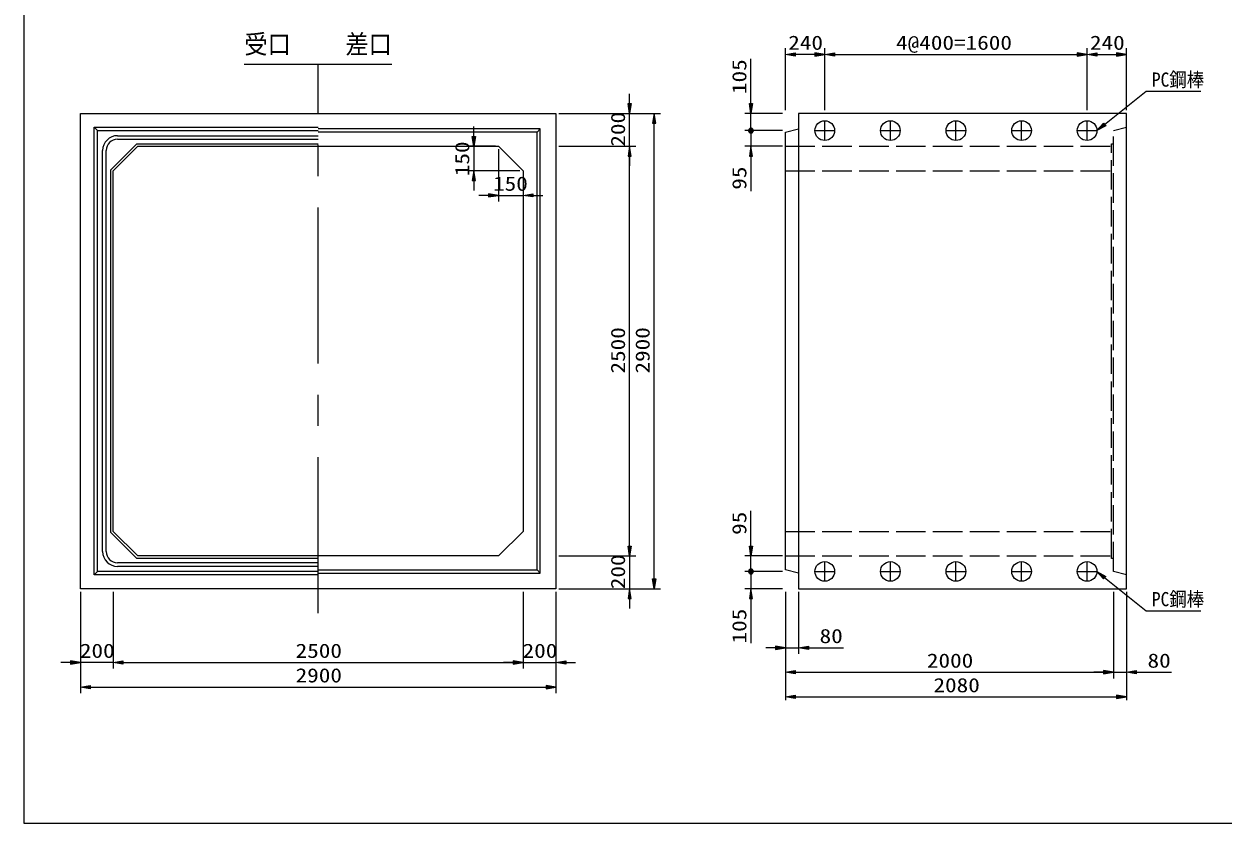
# Model space of a CAD drawing. Units: millimetres on the paper. Extents: x 18 to 410, y 10 to 287.
# Drawn here: x 18 to 261.8, y 10 to 172.5 of the extents above; entities that cross this region are included whole.
import ezdxf
from ezdxf.enums import TextEntityAlignment as Align

# ---------------------------------------------------------------- set-up
doc = ezdxf.new("R2010")
doc.units = ezdxf.units.MM
doc.linetypes.add('DASHED', pattern=[7.5, 6, -1.5])
doc.linetypes.add('USER1', pattern=[50.8, 31.75, -6.35, 6.35, -6.35])
for name, color, linetype, lineweight in [('0_7', 7, 'Continuous', 13), ('Layer1', 3, 'Continuous', 13), ('Layer2', 6, 'USER1', 13), ('Layer3', 7, 'Continuous', 13), ('Layer4', 4, 'DASHED', 13), ('Layer7', 9, 'Continuous', 13)]:
    doc.layers.add(name, color=color, linetype=linetype, lineweight=lineweight)
doc.styles.add('ＭＳ ゴシック', font='')
doc.styles.get('ＭＳ ゴシック').set_extended_font_data('MS Gothic')

msp = doc.modelspace()

# ---------------------------------------------------------------- hatches: boundary and pattern name
at = {"layer": 'Layer1'}
for points in [[(174.792, 166.658), (174.792, 165.992), (172.792, 166.325)], [(178.792, 166.658), (178.792, 165.992), (180.792, 166.325)], [(182.792, 166.658), (182.792, 165.992), (180.792, 166.325)], [(232.125, 166.658), (232.125, 165.992), (234.125, 166.325)], [(236.125, 166.658), (236.125, 165.992), (234.125, 166.325)], [(240.125, 166.658), (240.125, 165.992), (242.125, 166.325)], [(140.792, 156.325), (141.458, 156.325), (141.125, 154.325)], [(165.458, 156.325), (166.125, 156.325), (165.792, 154.325)], [(145.792, 152.325), (146.458, 152.325), (146.125, 154.325)], [(165.822, 151.307), (165.732, 151.301), (165.672, 151.29), (165.615, 151.271), (165.56, 151.246), (165.51, 151.213), (165.463, 151.175), (165.422, 151.131), (165.386, 151.082), (165.357, 151.029), (165.335, 150.973), (165.32, 150.915), (165.313, 150.855), (165.313, 150.795), (165.32, 150.735), (165.335, 150.677), (165.357, 150.621), (165.386, 150.568), (165.422, 150.519), (165.463, 150.475), (165.51, 150.437), (165.56, 150.404), (165.615, 150.379), (165.672, 150.36), (165.761, 150.343), (165.792, 150.345), (165.792, 150.825)], [(165.822, 151.307), (165.732, 151.301), (165.672, 151.29), (165.615, 151.271), (165.56, 151.246), (165.51, 151.213), (165.463, 151.175), (165.422, 151.131), (165.386, 151.082), (165.357, 151.029), (165.335, 150.973), (165.32, 150.915), (165.313, 150.855), (165.313, 150.795), (165.32, 150.735), (165.335, 150.677), (165.357, 150.621), (165.386, 150.568), (165.422, 150.519), (165.463, 150.475), (165.51, 150.437), (165.56, 150.404), (165.615, 150.379), (165.672, 150.36), (165.761, 150.343), (165.792, 150.345), (165.792, 150.825)], [(165.761, 150.343), (165.852, 150.349), (165.911, 150.36), (165.968, 150.379), (166.023, 150.404), (166.074, 150.437), (166.12, 150.475), (166.162, 150.519), (166.197, 150.568), (166.226, 150.621), (166.248, 150.677), (166.263, 150.735), (166.271, 150.795), (166.271, 150.855), (166.263, 150.915), (166.248, 150.973), (166.226, 151.029), (166.197, 151.082), (166.162, 151.131), (166.12, 151.175), (166.074, 151.213), (166.023, 151.246), (165.968, 151.271), (165.911, 151.29), (165.822, 151.307), (165.792, 151.305), (165.792, 150.825)], [(165.761, 150.343), (165.852, 150.349), (165.911, 150.36), (165.968, 150.379), (166.023, 150.404), (166.074, 150.437), (166.12, 150.475), (166.162, 150.519), (166.197, 150.568), (166.226, 150.621), (166.248, 150.677), (166.263, 150.735), (166.271, 150.795), (166.271, 150.855), (166.263, 150.915), (166.248, 150.973), (166.226, 151.029), (166.197, 151.082), (166.162, 151.131), (166.12, 151.175), (166.074, 151.213), (166.023, 151.246), (165.968, 151.271), (165.911, 151.29), (165.822, 151.307), (165.792, 151.305), (165.792, 150.825)], [(237.895, 151.814), (236.125, 150.825), (237.479, 152.335)], [(109.125, 149.658), (109.792, 149.658), (109.458, 147.658)], [(140.792, 145.658), (141.458, 145.658), (141.125, 147.658)], [(140.792, 145.658), (141.458, 145.658), (141.125, 147.658)], [(165.458, 145.658), (166.125, 145.658), (165.792, 147.658)], [(109.125, 140.658), (109.792, 140.658), (109.458, 142.658)], [(112.458, 137.992), (112.458, 137.325), (114.458, 137.658)], [(121.458, 137.992), (121.458, 137.325), (119.458, 137.658)], [(140.792, 66.325), (141.458, 66.325), (141.125, 64.325)], [(140.792, 66.325), (141.458, 66.325), (141.125, 64.325)], [(165.458, 66.325), (166.125, 66.325), (165.792, 64.325)], [(165.822, 61.64), (165.732, 61.635), (165.672, 61.623), (165.615, 61.605), (165.56, 61.579), (165.51, 61.547), (165.463, 61.508), (165.422, 61.464), (165.386, 61.416), (165.357, 61.363), (165.335, 61.307), (165.32, 61.248), (165.313, 61.188), (165.313, 61.128), (165.32, 61.068), (165.335, 61.01), (165.357, 60.954), (165.386, 60.901), (165.422, 60.852), (165.463, 60.808), (165.51, 60.77), (165.56, 60.738), (165.615, 60.712), (165.672, 60.693), (165.761, 60.676), (165.792, 60.678), (165.792, 61.158)], [(165.822, 61.64), (165.732, 61.635), (165.672, 61.623), (165.615, 61.605), (165.56, 61.579), (165.51, 61.547), (165.463, 61.508), (165.422, 61.464), (165.386, 61.416), (165.357, 61.363), (165.335, 61.307), (165.32, 61.248), (165.313, 61.188), (165.313, 61.128), (165.32, 61.068), (165.335, 61.01), (165.357, 60.954), (165.386, 60.901), (165.422, 60.852), (165.463, 60.808), (165.51, 60.77), (165.56, 60.738), (165.615, 60.712), (165.672, 60.693), (165.761, 60.676), (165.792, 60.678), (165.792, 61.158)], [(165.761, 60.676), (165.852, 60.682), (165.911, 60.693), (165.968, 60.712), (166.023, 60.738), (166.074, 60.77), (166.12, 60.808), (166.162, 60.852), (166.197, 60.901), (166.226, 60.954), (166.248, 61.01), (166.263, 61.068), (166.271, 61.128), (166.271, 61.188), (166.263, 61.248), (166.248, 61.307), (166.226, 61.363), (166.197, 61.416), (166.162, 61.464), (166.12, 61.508), (166.074, 61.547), (166.023, 61.579), (165.968, 61.605), (165.911, 61.623), (165.822, 61.64), (165.792, 61.638), (165.792, 61.158)], [(165.761, 60.676), (165.852, 60.682), (165.911, 60.693), (165.968, 60.712), (166.023, 60.738), (166.074, 60.77), (166.12, 60.808), (166.162, 60.852), (166.197, 60.901), (166.226, 60.954), (166.248, 61.01), (166.263, 61.068), (166.271, 61.128), (166.271, 61.188), (166.263, 61.248), (166.248, 61.307), (166.226, 61.363), (166.197, 61.416), (166.162, 61.464), (166.12, 61.508), (166.074, 61.547), (166.023, 61.579), (165.968, 61.605), (165.911, 61.623), (165.822, 61.64), (165.792, 61.638), (165.792, 61.158)], [(237.479, 59.649), (236.125, 61.158), (237.895, 60.169)], [(145.792, 59.658), (146.458, 59.658), (146.125, 57.658)], [(140.792, 55.658), (141.458, 55.658), (141.125, 57.658)], [(165.458, 55.658), (166.125, 55.658), (165.792, 57.658)], [(170.792, 45.992), (170.792, 45.325), (172.792, 45.658)], [(177.458, 45.992), (177.458, 45.325), (175.458, 45.658)], [(27.458, 42.992), (27.458, 42.325), (29.458, 42.658)], [(38.125, 42.992), (38.125, 42.325), (36.125, 42.658)], [(38.125, 42.992), (38.125, 42.325), (36.125, 42.658)], [(117.458, 42.992), (117.458, 42.325), (119.458, 42.658)], [(117.458, 42.992), (117.458, 42.325), (119.458, 42.658)], [(128.125, 42.992), (128.125, 42.325), (126.125, 42.658)], [(174.792, 40.992), (174.792, 40.325), (172.792, 40.658)], [(237.458, 40.992), (237.458, 40.325), (239.458, 40.658)], [(237.458, 40.992), (237.458, 40.325), (239.458, 40.658)], [(244.125, 40.992), (244.125, 40.325), (242.125, 40.658)], [(31.458, 37.992), (31.458, 37.325), (29.458, 37.658)], [(124.125, 37.992), (124.125, 37.325), (126.125, 37.658)], [(174.792, 35.992), (174.792, 35.325), (172.792, 35.658)], [(240.125, 35.992), (240.125, 35.325), (242.125, 35.658)]]:
    msp.add_hatch(color=256, dxfattribs=at).paths.add_polyline_path(points)

# ---------------------------------------------------------------- linework, layer by layer
at = {"layer": '0_7'}
for p, q in [((18, 287), (18, 10)), ((18, 10), (410, 10))]:
    msp.add_line(p, q, dxfattribs=at)
at = {"layer": 'Layer1'}
for p, q in [((172.792, 154.95), (172.792, 167.575)), ((178.792, 166.325), (174.792, 166.325)), ((180.792, 154.95), (180.792, 167.575)), ((180.792, 154.95), (180.792, 167.575)), ((182.792, 166.325), (232.125, 166.325)), ((234.125, 154.95), (234.125, 167.575)), ((234.125, 154.95), (234.125, 167.575)), ((236.125, 166.325), (240.125, 166.325)), ((242.125, 154.95), (242.125, 167.575)), ((165.792, 156.325), (165.792, 165.404)), ((237.687, 152.074), (246.125, 158.825)), ((246.125, 158.825), (247.125, 158.825)), ((247.125, 158.825), (257.213, 158.825)), ((141.125, 156.325), (141.125, 158.325)), ((126.75, 154.325), (142.375, 154.325)), ((126.75, 154.325), (147.375, 154.325)), ((141.125, 147.658), (141.125, 154.325)), ((172.167, 154.325), (164.542, 154.325)), ((165.792, 152.825), (165.792, 154.825)), ((165.792, 150.825), (165.792, 154.325)), ((109.458, 149.658), (109.458, 151.658)), ((146.125, 59.658), (146.125, 152.325)), ((165.792, 150.825), (165.792, 152.825)), ((172.167, 150.825), (164.542, 150.825)), ((172.167, 150.825), (164.542, 150.825)), ((165.792, 150.825), (165.792, 147.658)), ((165.792, 150.825), (165.792, 148.825)), ((165.792, 148.825), (165.792, 146.825)), ((113.833, 147.658), (108.208, 147.658)), ((109.458, 147.658), (109.458, 142.658)), ((114.458, 147.033), (114.458, 136.408)), ((126.75, 147.658), (142.375, 147.658)), ((126.75, 147.658), (142.375, 147.658)), ((172.167, 147.658), (164.542, 147.658)), ((141.125, 145.658), (141.125, 143.658)), ((141.125, 66.325), (141.125, 145.658)), ((165.792, 145.658), (165.792, 138.523)), ((118.833, 142.658), (108.208, 142.658)), ((119.458, 142.033), (119.458, 136.408)), ((109.458, 140.658), (109.458, 138.658)), ((112.458, 137.658), (110.458, 137.658)), ((114.458, 137.658), (119.458, 137.658)), ((121.458, 137.658), (123.458, 137.658)), ((165.792, 66.325), (165.792, 73.461)), ((141.125, 66.325), (141.125, 68.325)), ((126.75, 64.325), (142.375, 64.325)), ((126.75, 64.325), (142.375, 64.325)), ((141.125, 64.325), (141.125, 57.658)), ((172.167, 64.325), (164.542, 64.325)), ((165.792, 63.158), (165.792, 65.158)), ((165.792, 61.158), (165.792, 64.325)), ((172.167, 61.158), (164.542, 61.158)), ((172.167, 61.158), (164.542, 61.158)), ((165.792, 61.158), (165.792, 63.158)), ((165.792, 61.158), (165.792, 57.658)), ((165.792, 61.158), (165.792, 59.158)), ((165.792, 59.158), (165.792, 57.158)), ((237.687, 59.909), (246.125, 53.158)), ((29.458, 57.033), (29.458, 41.408)), ((29.458, 57.033), (29.458, 36.408)), ((36.125, 57.033), (36.125, 41.408)), ((36.125, 57.033), (36.125, 41.408)), ((119.458, 57.033), (119.458, 41.408)), ((119.458, 57.033), (119.458, 41.408)), ((126.125, 57.033), (126.125, 41.408)), ((126.125, 57.033), (126.125, 36.408)), ((126.75, 57.658), (142.375, 57.658)), ((126.75, 57.658), (147.375, 57.658)), ((172.167, 57.658), (164.542, 57.658)), ((172.792, 57.033), (172.792, 35)), ((172.792, 57.033), (172.792, 44.408)), ((172.792, 57.033), (172.792, 39.408)), ((175.458, 57.033), (175.458, 44.408)), ((239.458, 57.033), (239.458, 39.408)), ((239.458, 57.033), (239.458, 39.408)), ((242.125, 57.033), (242.125, 35)), ((242.125, 57.033), (242.125, 39.408)), ((141.125, 55.658), (141.125, 53.658)), ((165.792, 55.658), (165.792, 46.58)), ((246.125, 53.158), (247.125, 53.158)), ((247.125, 53.158), (257.213, 53.158)), ((170.792, 45.658), (168.792, 45.658)), ((172.792, 45.658), (175.458, 45.658)), ((177.458, 45.658), (184.594, 45.658)), ((27.458, 42.658), (25.458, 42.658)), ((36.125, 42.658), (29.458, 42.658)), ((38.125, 42.658), (117.458, 42.658)), ((38.125, 42.658), (40.125, 42.658)), ((117.458, 42.658), (115.458, 42.658)), ((119.458, 42.658), (126.125, 42.658)), ((128.125, 42.658), (130.125, 42.658)), ((174.792, 40.658), (237.458, 40.658)), ((237.458, 40.658), (235.458, 40.658)), ((239.458, 40.658), (242.125, 40.658)), ((244.125, 40.658), (251.261, 40.658)), ((31.458, 37.658), (124.125, 37.658)), ((174.792, 35.658), (240.125, 35.658))]:
    msp.add_line(p, q, dxfattribs=at)
for points in [[(174.792, 166.658), (174.792, 165.992), (172.792, 166.325)], [(178.792, 166.658), (178.792, 165.992), (180.792, 166.325)], [(182.792, 166.658), (182.792, 165.992), (180.792, 166.325)], [(232.125, 166.658), (232.125, 165.992), (234.125, 166.325)], [(236.125, 166.658), (236.125, 165.992), (234.125, 166.325)], [(240.125, 166.658), (240.125, 165.992), (242.125, 166.325)], [(140.792, 156.325), (141.458, 156.325), (141.125, 154.325)], [(165.458, 156.325), (166.125, 156.325), (165.792, 154.325)], [(145.792, 152.325), (146.458, 152.325), (146.125, 154.325)], [(165.822, 151.307), (165.732, 151.301), (165.672, 151.29), (165.615, 151.271), (165.56, 151.246), (165.51, 151.213), (165.463, 151.175), (165.422, 151.131), (165.386, 151.082), (165.357, 151.029), (165.335, 150.973), (165.32, 150.915), (165.313, 150.855), (165.313, 150.795), (165.32, 150.735), (165.335, 150.677), (165.357, 150.621), (165.386, 150.568), (165.422, 150.519), (165.463, 150.475), (165.51, 150.437), (165.56, 150.404), (165.615, 150.379), (165.672, 150.36), (165.761, 150.343), (165.792, 150.345), (165.792, 150.825)], [(165.822, 151.307), (165.732, 151.301), (165.672, 151.29), (165.615, 151.271), (165.56, 151.246), (165.51, 151.213), (165.463, 151.175), (165.422, 151.131), (165.386, 151.082), (165.357, 151.029), (165.335, 150.973), (165.32, 150.915), (165.313, 150.855), (165.313, 150.795), (165.32, 150.735), (165.335, 150.677), (165.357, 150.621), (165.386, 150.568), (165.422, 150.519), (165.463, 150.475), (165.51, 150.437), (165.56, 150.404), (165.615, 150.379), (165.672, 150.36), (165.761, 150.343), (165.792, 150.345), (165.792, 150.825)], [(165.761, 150.343), (165.852, 150.349), (165.911, 150.36), (165.968, 150.379), (166.023, 150.404), (166.074, 150.437), (166.12, 150.475), (166.162, 150.519), (166.197, 150.568), (166.226, 150.621), (166.248, 150.677), (166.263, 150.735), (166.271, 150.795), (166.271, 150.855), (166.263, 150.915), (166.248, 150.973), (166.226, 151.029), (166.197, 151.082), (166.162, 151.131), (166.12, 151.175), (166.074, 151.213), (166.023, 151.246), (165.968, 151.271), (165.911, 151.29), (165.822, 151.307), (165.792, 151.305), (165.792, 150.825)], [(165.761, 150.343), (165.852, 150.349), (165.911, 150.36), (165.968, 150.379), (166.023, 150.404), (166.074, 150.437), (166.12, 150.475), (166.162, 150.519), (166.197, 150.568), (166.226, 150.621), (166.248, 150.677), (166.263, 150.735), (166.271, 150.795), (166.271, 150.855), (166.263, 150.915), (166.248, 150.973), (166.226, 151.029), (166.197, 151.082), (166.162, 151.131), (166.12, 151.175), (166.074, 151.213), (166.023, 151.246), (165.968, 151.271), (165.911, 151.29), (165.822, 151.307), (165.792, 151.305), (165.792, 150.825)], [(237.895, 151.814), (236.125, 150.825), (237.479, 152.335)], [(109.125, 149.658), (109.792, 149.658), (109.458, 147.658)], [(140.792, 145.658), (141.458, 145.658), (141.125, 147.658)], [(140.792, 145.658), (141.458, 145.658), (141.125, 147.658)], [(165.458, 145.658), (166.125, 145.658), (165.792, 147.658)], [(109.125, 140.658), (109.792, 140.658), (109.458, 142.658)], [(112.458, 137.992), (112.458, 137.325), (114.458, 137.658)], [(121.458, 137.992), (121.458, 137.325), (119.458, 137.658)], [(140.792, 66.325), (141.458, 66.325), (141.125, 64.325)], [(140.792, 66.325), (141.458, 66.325), (141.125, 64.325)], [(165.458, 66.325), (166.125, 66.325), (165.792, 64.325)], [(165.822, 61.64), (165.732, 61.635), (165.672, 61.623), (165.615, 61.605), (165.56, 61.579), (165.51, 61.547), (165.463, 61.508), (165.422, 61.464), (165.386, 61.416), (165.357, 61.363), (165.335, 61.307), (165.32, 61.248), (165.313, 61.188), (165.313, 61.128), (165.32, 61.068), (165.335, 61.01), (165.357, 60.954), (165.386, 60.901), (165.422, 60.852), (165.463, 60.808), (165.51, 60.77), (165.56, 60.738), (165.615, 60.712), (165.672, 60.693), (165.761, 60.676), (165.792, 60.678), (165.792, 61.158)], [(165.822, 61.64), (165.732, 61.635), (165.672, 61.623), (165.615, 61.605), (165.56, 61.579), (165.51, 61.547), (165.463, 61.508), (165.422, 61.464), (165.386, 61.416), (165.357, 61.363), (165.335, 61.307), (165.32, 61.248), (165.313, 61.188), (165.313, 61.128), (165.32, 61.068), (165.335, 61.01), (165.357, 60.954), (165.386, 60.901), (165.422, 60.852), (165.463, 60.808), (165.51, 60.77), (165.56, 60.738), (165.615, 60.712), (165.672, 60.693), (165.761, 60.676), (165.792, 60.678), (165.792, 61.158)], [(165.761, 60.676), (165.852, 60.682), (165.911, 60.693), (165.968, 60.712), (166.023, 60.738), (166.074, 60.77), (166.12, 60.808), (166.162, 60.852), (166.197, 60.901), (166.226, 60.954), (166.248, 61.01), (166.263, 61.068), (166.271, 61.128), (166.271, 61.188), (166.263, 61.248), (166.248, 61.307), (166.226, 61.363), (166.197, 61.416), (166.162, 61.464), (166.12, 61.508), (166.074, 61.547), (166.023, 61.579), (165.968, 61.605), (165.911, 61.623), (165.822, 61.64), (165.792, 61.638), (165.792, 61.158)], [(165.761, 60.676), (165.852, 60.682), (165.911, 60.693), (165.968, 60.712), (166.023, 60.738), (166.074, 60.77), (166.12, 60.808), (166.162, 60.852), (166.197, 60.901), (166.226, 60.954), (166.248, 61.01), (166.263, 61.068), (166.271, 61.128), (166.271, 61.188), (166.263, 61.248), (166.248, 61.307), (166.226, 61.363), (166.197, 61.416), (166.162, 61.464), (166.12, 61.508), (166.074, 61.547), (166.023, 61.579), (165.968, 61.605), (165.911, 61.623), (165.822, 61.64), (165.792, 61.638), (165.792, 61.158)], [(237.479, 59.649), (236.125, 61.158), (237.895, 60.169)], [(145.792, 59.658), (146.458, 59.658), (146.125, 57.658)], [(140.792, 55.658), (141.458, 55.658), (141.125, 57.658)], [(165.458, 55.658), (166.125, 55.658), (165.792, 57.658)], [(170.792, 45.992), (170.792, 45.325), (172.792, 45.658)], [(177.458, 45.992), (177.458, 45.325), (175.458, 45.658)], [(27.458, 42.992), (27.458, 42.325), (29.458, 42.658)], [(38.125, 42.992), (38.125, 42.325), (36.125, 42.658)], [(38.125, 42.992), (38.125, 42.325), (36.125, 42.658)], [(117.458, 42.992), (117.458, 42.325), (119.458, 42.658)], [(117.458, 42.992), (117.458, 42.325), (119.458, 42.658)], [(128.125, 42.992), (128.125, 42.325), (126.125, 42.658)], [(174.792, 40.992), (174.792, 40.325), (172.792, 40.658)], [(237.458, 40.992), (237.458, 40.325), (239.458, 40.658)], [(237.458, 40.992), (237.458, 40.325), (239.458, 40.658)], [(244.125, 40.992), (244.125, 40.325), (242.125, 40.658)], [(31.458, 37.992), (31.458, 37.325), (29.458, 37.658)], [(124.125, 37.992), (124.125, 37.325), (126.125, 37.658)], [(174.792, 35.992), (174.792, 35.325), (172.792, 35.658)], [(240.125, 35.992), (240.125, 35.325), (242.125, 35.658)]]:
    msp.add_lwpolyline(points, close=True, dxfattribs=at)
at = {"layer": 'Layer2'}
msp.add_line((77.792, 52.658), (77.792, 164.325), dxfattribs=at)
at = {"layer": 'Layer3'}
for p, q in [((29.458, 57.658), (29.458, 154.325)), ((29.458, 154.325), (126.125, 154.325)), ((126.125, 154.325), (126.125, 57.658)), ((242.125, 154.325), (175.458, 154.325)), ((175.458, 154.325), (175.458, 57.658)), ((242.125, 57.658), (242.125, 154.325)), ((32.292, 60.492), (32.292, 151.492)), ((32.292, 151.492), (77.792, 151.492)), ((32.292, 151.492), (32.958, 150.825)), ((122.958, 151.158), (77.792, 151.158)), ((122.958, 151.158), (122.292, 150.492)), ((122.958, 60.825), (122.958, 151.158)), ((172.792, 150.492), (175.458, 151.158)), ((180.792, 148.825), (180.792, 152.825)), ((194.125, 148.825), (194.125, 152.825)), ((207.458, 148.825), (207.458, 152.825)), ((220.792, 148.825), (220.792, 152.825)), ((234.125, 148.825), (234.125, 152.825)), ((32.958, 61.158), (32.958, 150.825)), ((32.958, 150.825), (77.792, 150.825)), ((37.025, 149.792), (77.792, 149.792)), ((37.025, 149.058), (77.792, 149.058)), ((122.292, 150.492), (77.792, 150.492)), ((122.292, 61.492), (122.292, 150.492)), ((172.792, 61.492), (172.792, 150.492)), ((178.792, 150.825), (182.792, 150.825)), ((192.125, 150.825), (196.125, 150.825)), ((205.458, 150.825), (209.458, 150.825)), ((218.792, 150.825), (222.792, 150.825)), ((232.125, 150.825), (236.125, 150.825)), ((33.992, 65.225), (33.992, 146.758)), ((34.725, 65.225), (34.725, 146.758)), ((35.625, 142.865), (40.918, 148.158)), ((36.125, 142.658), (41.125, 147.658)), ((40.918, 148.158), (77.792, 148.158)), ((41.125, 147.658), (114.458, 147.658)), ((114.458, 147.658), (119.458, 142.658)), ((35.625, 69.118), (35.625, 142.865)), ((36.125, 69.325), (36.125, 142.658)), ((119.458, 142.658), (119.458, 69.325)), ((40.918, 63.825), (35.625, 69.118)), ((41.125, 64.325), (36.125, 69.325)), ((119.458, 69.325), (114.458, 64.325)), ((77.792, 63.825), (40.918, 63.825)), ((114.458, 64.325), (41.125, 64.325)), ((32.292, 60.492), (32.958, 61.158)), ((77.792, 61.158), (32.958, 61.158)), ((77.792, 62.925), (37.025, 62.925)), ((77.792, 62.192), (37.025, 62.192)), ((77.792, 61.492), (122.292, 61.492)), ((122.958, 60.825), (122.292, 61.492)), ((175.458, 60.825), (172.792, 61.492)), ((178.792, 61.158), (182.792, 61.158)), ((180.792, 59.158), (180.792, 63.158)), ((192.125, 61.158), (196.125, 61.158)), ((194.125, 59.158), (194.125, 63.158)), ((205.458, 61.158), (209.458, 61.158)), ((207.458, 59.158), (207.458, 63.158)), ((218.792, 61.158), (222.792, 61.158)), ((220.792, 59.158), (220.792, 63.158)), ((232.125, 61.158), (236.125, 61.158)), ((234.125, 59.158), (234.125, 63.158)), ((77.792, 60.492), (32.292, 60.492)), ((77.792, 60.825), (122.958, 60.825)), ((126.125, 57.658), (29.458, 57.658)), ((175.458, 57.658), (242.125, 57.658))]:
    msp.add_line(p, q, dxfattribs=at)
for centre in [(180.792, 150.825), (194.125, 150.825), (207.458, 150.825), (220.792, 150.825), (234.125, 150.825), (180.792, 61.158), (194.125, 61.158), (207.458, 61.158), (220.792, 61.158), (234.125, 61.158)]:
    msp.add_circle(centre, 2, dxfattribs=at)
for centre, radius, start, end in [((37.025, 146.758), 3.033, 90, 180), ((37.025, 146.758), 2.3, 90, 180), ((37.025, 65.225), 3.033, 180, 270), ((37.025, 65.225), 2.3, 180, 270)]:
    msp.add_arc(centre, radius, start, end, dxfattribs=at)
at = {"layer": 'Layer4'}
for p, q in [((239.458, 150.825), (242.125, 151.492)), ((239.458, 61.158), (239.458, 150.825)), ((172.792, 147.658), (239.058, 147.658)), ((239.058, 63.825), (239.058, 148.158)), ((239.058, 148.158), (239.458, 148.158)), ((172.792, 142.658), (239.058, 142.658)), ((172.792, 69.325), (239.058, 69.325)), ((172.792, 64.325), (239.058, 64.325)), ((239.458, 63.825), (239.058, 63.825)), ((242.125, 60.492), (239.458, 61.158))]:
    msp.add_line(p, q, dxfattribs=at)
at = {"layer": 'Layer7'}
msp.add_line((62.792, 164.325), (92.792, 164.325), dxfattribs=at)

# ---------------------------------------------------------------- texts
at = {"layer": 'Layer1', "color": 9, "style": 'ＭＳ ゴシック'}
for s, width, p in [('240', 1.2, (173.363, 166.395)), ('4@400=1600', 1.2, (195.287, 166.395)), ('240', 1.2, (234.696, 166.395)), ('PC鋼棒', 0.9, (247.293, 158.895)), ('150', 1.2, (113.358, 137.728)), ('PC鋼棒', 0.9, (247.293, 53.228)), ('80', 1.2, (179.74, 45.728)), ('200', 1.2, (29.363, 42.728)), ('2500', 1.2, (73.22, 42.728)), ('200', 1.2, (119.363, 42.728)), ('2000', 1.2, (201.554, 40.728)), ('80', 1.2, (246.407, 40.728)), ('2900', 1.2, (73.22, 37.728)), ('2080', 1.2, (202.887, 35.728))]:
    msp.add_text(s, height=2.886, dxfattribs=dict(at, width=width)).set_placement(p, align=Align.BOTTOM_LEFT)
at = {"layer": 'Layer1', "color": 9, "style": 'ＭＳ ゴシック', "width": 1.2}
for s, p in [('105', (165.722, 158.264)), ('200', (141.055, 147.563)), ('150', (109.388, 141.558)), ('95', (165.722, 138.805)), ('2500', (141.055, 101.42)), ('2900', (146.055, 101.42)), ('95', (165.722, 68.607)), ('200', (141.055, 57.563)), ('105', (165.722, 46.519))]:
    msp.add_text(s, height=2.886, rotation=90, dxfattribs=at).set_placement(p, align=Align.BOTTOM_LEFT)
at = {"layer": 'Layer7', "style": 'ＭＳ ゴシック', "width": 0.9}
msp.add_text('受口', height=3.848, dxfattribs=at).set_placement((62.792, 165.325), align=Align.BOTTOM_LEFT)
msp.add_text('差口', height=3.848, dxfattribs=at).set_placement((92.792, 165.325), align=Align.BOTTOM_RIGHT)

doc.saveas('drawing.dxf')
